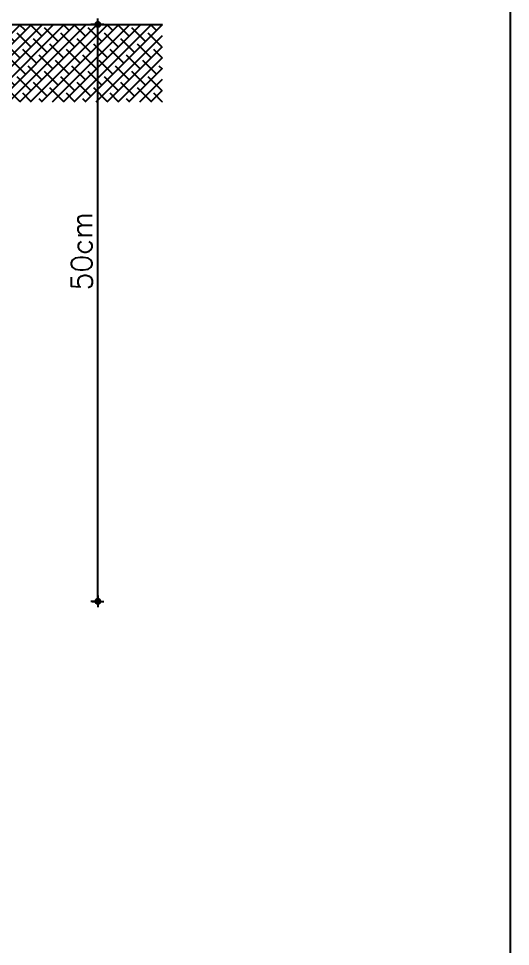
# Model space of a CAD drawing. Header units: millimetres. Extents: x 0 to 114, y 0 to 82.
# Drawn here: x 23.18 to 26.95, y 69.91 to 77.04 of the extents above; entities that cross this region are included whole.
import ezdxf

# ---------------------------------------------------------------- set-up
doc = ezdxf.new("R2010")
doc.units = ezdxf.units.MM
doc.linetypes.add('PHANTOM2', pattern=[1.25, 0.625, -0.125, 0.125, -0.125, 0.125, -0.125])
for name, color, linetype in [('ATERR', 4, 'PHANTOM2'), ('CAR-01', 252, 'Continuous'), ('DIM', 1, 'Continuous'), ('INC-DETALHES', 7, 'Continuous'), ('INC-DETALHES-TXT', 7, 'Continuous'), ('TERRENO', 6, 'Continuous')]:
    doc.layers.add(name, color=color, linetype=linetype)
doc.styles.add('60-100', font='romans.shx', dxfattribs={"height": 0.16})

# ---------------------------------------------------------------- blocks, each defined once
blk = doc.blocks.new('MARCADOR')
at = {"layer": 'DIM'}
for p, q in [((-2.5, 0), (2.5, 0)), ((0, -2.5), (0, 2.5))]:
    blk.add_line(p, q, dxfattribs=at)
blk.add_circle((0, 0), 0.5, dxfattribs=at)
blk = doc.blocks.new('_Dot')
at = {"color": 0, "linetype": 'ByBlock', "lineweight": -2}
blk.add_line((-0.5, 0), (-1, 0), dxfattribs=at)
at = {"color": 0, "linetype": 'ByBlock', "const_width": 0.5}
blk.add_lwpolyline([(-0.25, 0, 1), (0.25, 0, 1)], format="xyb", close=True, dxfattribs=at)
blk = doc.blocks.new('A$C2CB33482')
at = {"layer": 'ATERR', "linetype": 'Continuous'}
h = blk.add_hatch(dxfattribs=at)
h.set_pattern_fill('ANSI38', color=8, scale=0.237037, style=0)
h.set_pattern_definition([(45, (-20.920947, -3.36814), (-0.020951312, 0.020951312), []), (135, (-20.920947, -3.36814), (-0.062853936, 0.020951312), [0.07407407, -0.04444444])])
h.paths.add_polyline_path([(1.4079, 0.9212), (1.4079, 0.6246), (1.7173, 0.6246), (1.7173, 0.9212)])
h.paths.add_polyline_path([(3.0087, 0.6246), (3.0087, 0.9212), (2.2356, 0.9212), (2.2356, 0.6246)])
at = {"layer": 'INC-DETALHES-TXT', "color": 8}
blk.add_line((2.7612, -1.2839), (2.7612, 0.9122), dxfattribs=at)
at = {"layer": 'TERRENO', "color": 254}
blk.add_line((1.4079, 0.9212), (3.0087, 0.9212), dxfattribs=at)
at = {"layer": 'INC-DETALHES-TXT', "color": 8, "xscale": 0.0266666666664605, "yscale": 0.0266666666664605, "zscale": 0.0266666666664605}
for p in [(2.7612, 0.9212), (2.7612, -1.2929)]:
    blk.add_blockref('_Dot', p, dxfattribs=at)
at = {"layer": 'INC-DETALHES-TXT', "color": 8, "xscale": 0.0090000000000146, "yscale": 0.0090000000000146, "zscale": 0.0090000000000146}
for p, rotation in [((2.7612, 0.9212), 90), ((2.7612, -1.2929), 270)]:
    blk.add_blockref('MARCADOR', p, dxfattribs=dict(at, rotation=rotation))
at = {"layer": 'INC-DETALHES-TXT', "color": 7, "insert": (2.6989, 0.0511), "char_height": 0.08, "attachment_point": 5, "rotation": 90, "style": '60-100'}
blk.add_mtext('\\A1;50cm', dxfattribs=at)

msp = doc.modelspace()

# ---------------------------------------------------------------- linework, layer by layer
at = {"layer": 'CAR-01'}
msp.add_line((26.9544, 57.3), (26.9544, 82.0092), dxfattribs=at)

# ---------------------------------------------------------------- block references
at = {"layer": 'INC-DETALHES', "xscale": 2, "yscale": 2, "zscale": 2}
msp.add_blockref('A$C2CB33482', (18.2666, 75.1476), dxfattribs=at)

doc.saveas('drawing.dxf')
